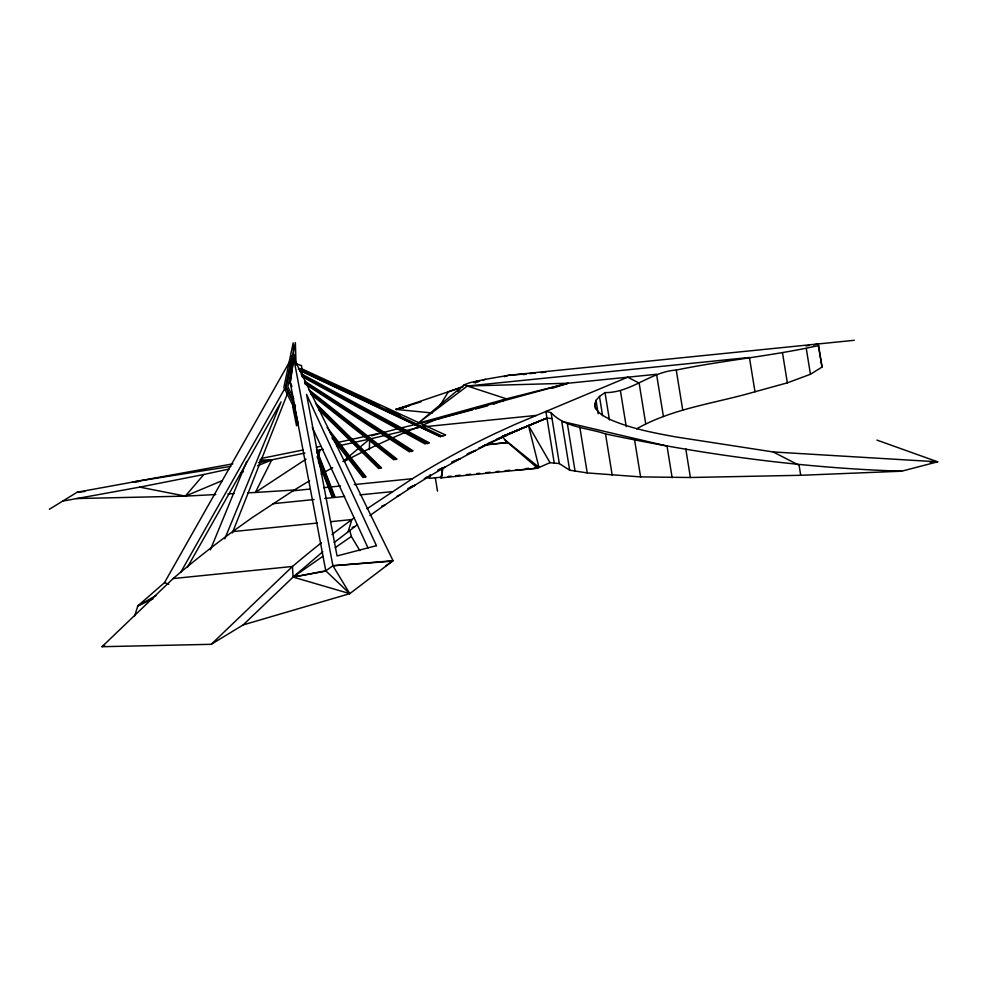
<?xml version="1.0" encoding="UTF-8"?>
<svg xmlns="http://www.w3.org/2000/svg" width="987" height="987" viewBox="0 0 987 987"><rect width="100%" height="100%" fill="white"/><g stroke="black" fill="none" stroke-linecap="round" stroke-linejoin="round"><path stroke-width="1.48" d="M369.311 449.714L369.681 439.03L402.462 431.368M385.954 565.785L393.06 560.715L293.818 358.096L290.289 382.796L291.621 385.485M289.327 372.79L291.597 358.38L290.4 360.366M294.336 402.721L293.978 404.88L298.173 424.188L296.556 425.853L292.942 407.52L292.892 400.673M485.16 444.779L507.737 442.497L537.582 468.109L440.868 477.905L443.175 467.702M318.221 457.166L320.022 449.936L323.033 449.282M430.233 474.599L429.283 478.387L442.225 477.079L440.868 477.905M348.115 531.685L351.89 519.544L354.407 517.756M134.676 615.814L137.798 605.932L164.508 582.626L289.796 361.365M595.445 408.717L594.729 404.288L596.025 400.352L599.467 396.441L605.019 392.592C631.063 392.937 650.581 371.643 676.255 370.076C723.397 360.255 771.6 356.122 818.556 345.549L818.1 343.957L813.473 344.87M232.364 532.906L287.735 392.986M210.367 549.845L246.713 461.435M224.789 538.803L281.061 401.894L187.481 567.155M180.658 572.423L284.737 388.607M439.869 405.682L448.382 391.777L462.866 386.707M62.687 501.112L76.813 498.558L185.297 496.128L203.865 474.476L228.959 469.072M457.82 391.333L459.954 389.149M322.848 551.671L293.09 577.074L243.197 624.894L211.243 644.314L102.019 646.707L173.12 578.555A5496.566 1935.729 84.2 0 1 232.562 531.635L252.61 517.336L293.065 490.786A5496.566 1935.729 84.2 0 1 309.622 480.768M211.243 644.314L292.46 566.476A5496.566 1935.729 84.2 0 1 321.454 542.714M342.908 461.558L369.681 439.03L336.579 446.309M854.323 340.293L508.601 375.307L485.407 379.304L470.343 382.524L464.211 384.807L417.933 423.324L467.332 386.028L749.429 357.467L754.981 391.753C715.464 403.338 672.863 408.223 636.578 428.876M334.223 542.492L357.491 524.652M475.043 382.845L477.449 381.007L473.612 382.574M243.197 624.894L349.793 593.643L392.468 561.134L332.903 565.748L325.784 570.831L293.09 577.074L292.46 566.476L173.12 578.555M293.423 360.243L293.818 358.096L293.892 359.91M366.942 508.823L412.406 478.695A5496.566 1935.729 84.2 0 1 494.61 433.762L515.424 424.237L627.683 377.194L639.132 383.079L645.695 423.657M369.866 515.584C424.706 476.153 484.049 442.83 546.958 418.081L552.041 418.55M294.015 359.811L332.903 565.748L349.793 593.643L293.09 577.074L322.835 556.323M335.222 547.674L351.335 536.434L349.805 530.389M306.069 459.115L255.349 492.464L247.737 492.871M317.481 451.614L320.022 449.936L317.012 450.553M754.981 391.753L787.355 382.845L810.45 374.27L822.035 367.053L818.556 345.549M49.35 509.28L77.196 492.217L232.846 463.828M484.691 445.075L507.737 442.497M517.102 469.491L515.745 470.318L537.372 468.233L550.018 462.669L559.333 463.582L569.647 470.182L587.228 472.921L640.588 476.906L690.406 477.498L800.704 475.29L901.624 471.206L937.65 461.817L876.937 440.091M502.457 401.166L506.43 398.834L568.006 383.24L656.565 374.27L663.424 416.563M156.082 595.506L137.798 605.932L153.01 598.838M102.019 646.707L104.647 645.251M427.001 443.003L425.089 443.94L302.096 376.676M382.068 506.368L384.77 505.097L381.957 506.134M396.971 496.301L399.76 495.005M407.841 488.54L414.799 485.296L410.604 486.924M424.348 478.572L429.913 475.993L425.73 477.646M290.955 361.797L291.708 361.439M293.916 361.217L293.151 361.575L289.981 383.018L291.942 386.805M438.142 470.268L445.088 467.085L438.142 469.874M442.336 435.637L440.412 436.525L299.974 370.273M451.997 462.36L460.324 458.573L452.009 461.953M467.295 454.193L475.623 450.454L467.332 453.86M478.51 448.246L490.971 442.744L482.717 446.149M488.392 443.225L506.393 435.415L496.782 439.4M496.954 439.092L521.864 428.494L502.704 436.427M506.208 434.823L502.765 436.279L506.96 434.625M76.813 498.558L139.759 487.122L185.297 496.128L222.161 480.657M240.594 472.933L243.419 471.737M257.595 465.79L271.783 459.843L304.946 453.033M344.253 461.41A5496.566 1935.729 84.2 0 1 416.995 427.494L419.722 426.359M422.448 425.212L438.129 418.648L568.006 383.24L467.332 386.028L464.211 384.807M493.5 404.238L506.43 398.834L467.332 386.028M509.736 433.478L537.397 421.98M507.355 434.342L546.958 418.081L502.297 436.488L507.281 442.781M371.346 435.773L397.638 428.753M352.174 527.44L355.024 526.466M432.207 412.973L396.009 409.42L462.632 386.978M475.438 382.66L479.707 381.216M482.557 380.254L485.407 379.304M551.93 388.372L568.006 383.24M403.461 407.742L396.009 409.42L420.869 401.894M504.221 376.639L508.601 375.307L526.305 373.876L523.344 374.678M419.413 422.917L506.43 398.834M406.484 406.829L396.009 409.42L409.334 405.78M438.684 418.809L472.761 409.753M475.722 408.963L487.578 405.817M396.009 409.42L406.188 406.829M400.574 428.05L416.699 424.139M419.635 423.423L437.216 419.167M405.435 430.677L418.846 427.531M316.346 447.247L320.787 446.26M335.617 442.966L377.12 433.737M258.495 462.706L271.783 459.843L255.349 492.464L296.581 489.86M261.148 458.462L302.935 450.01M139.759 487.122L203.865 474.476M293.09 577.074L324.575 571.362M230.81 466.357L132.196 482.051L138.303 481.705M259.643 461.768L271.783 459.843L259.729 460.102M805.91 345.906L808.933 345.487M438.129 418.648L440.967 418.365M416.995 427.494L536.336 415.404M293.065 490.786L309.893 489.071M323.662 487.677L340.49 485.974M354.259 484.58L412.406 478.695M448.246 476.462L451.256 476.166M455.784 475.697L460.3 475.24M466.308 474.636L470.799 474.179M476.77 473.575L479.756 473.279M485.727 472.674L490.218 472.218M496.19 471.613L499.175 471.305M505.147 470.7L509.637 470.244M525.837 468.603L528.748 468.307M534.572 467.727L538.939 467.283L528.489 425.496L550.018 462.669M272.782 503.715L314.088 499.533M324.797 498.447L344.685 496.436M359.984 494.882L392.123 491.637M232.562 531.635L317.395 523.036M330.892 521.667L351.89 519.544A5496.566 1935.729 84.2 0 0 331.965 534.51M77.196 492.217L84.82 491.501M426.433 477.819L429.493 477.535M529.291 373.617L535.262 373.098M541.234 372.592L545.712 372.198M332.903 565.748L393.06 560.715M185.297 496.128L215.758 494.536M227.935 493.895L234.03 493.586M930.001 462.039L937.65 461.817L773.166 451.947L676.157 436.982C654.048 432.948 631.68 428.753 610.916 419.87C604.451 416.415 595.494 412.652 594.729 404.288M901.624 471.206C802.049 467.998 702.929 454.637 605.512 433.91C587.228 427.679 565.045 427.716 551.079 412.628L545.873 411.419L554.275 463.273M164.508 582.626L168.789 584.23M295.952 363.561L301.566 365.683L301.948 370.816L298.308 369.101M300.196 369.323L355.776 394.911M358.552 396.182L379.39 405.78M386.336 408.976L400.241 415.367M303.404 372.161L440.436 436.809M773.166 451.947L799.088 465.272L800.704 475.29M299.814 370.964L302.182 372.247L302.639 376.874M301.627 375.393L425.644 442.275M304.564 381.105L413.035 450.825L411.567 451.602L304.564 381.994M305.291 383.055L308.067 384.831M305.291 383.215L410.839 451.047L409.371 451.824L304.946 383.894M308.845 389.791L397.008 459.066L396.021 459.584L309.955 391.629M310.449 392.986L394.8 459.288L393.825 459.806L311.004 394.43M505.208 440.116L538.939 467.283M349.793 593.643L325.784 570.831L290.067 381.624M315.544 403.165L381.513 467.949L380.871 468.319L316.494 405.089M318.85 408.778L379.316 468.171L378.675 468.541L318.653 409.605M327.116 427.544L366.078 476.881L365.264 477.363L329.522 431.862M332.52 437.389L363.87 477.103L363.068 477.585L332.027 438.08M351.335 536.434L359.885 550.647M293.793 398.748L287.834 386.719L294.459 354.975L294.694 362.5M295.458 406.015L286.094 387.101L295.372 342.649L296.063 365.03M293.756 403.325L285.638 386.941L292.263 355.197L292.362 358.207M312.237 427.174L368.04 547.97M316.432 449.184L334.827 496.387L334.272 496.745L317.111 452.33M317.086 456.734L332.631 496.609L332.076 496.967L318.357 461.447M317.074 452.465L319.677 459.214M292.917 404.781L297.457 424.928M822.035 367.053L818.1 343.957M806.28 348.547L810.463 374.344M782.469 352.643L787.355 382.845M676.255 370.076L682.733 410.098M685.755 448.789L690.406 477.498M672.135 477.696L667.015 446.062L561.739 421.363L569.647 470.182M634.629 440.177L640.588 476.906M620.428 390.778L626.239 426.631M605.019 392.592L609.448 419.968M599.467 396.441L602.588 415.712M605.512 433.91L612.211 475.278M596.025 400.352L598.184 413.701M579.838 427.322L587.228 472.921M567.328 423.423L575.088 471.28M551.079 412.628L559.333 463.582M435.341 477.918L437.488 491.156M441.868 468.097L442.164 475.574M293.558 355.123L293.176 342.871L283.886 387.323L295.261 410.284L295.125 405.682M321.133 474.105A5496.566 1935.729 84.2 0 1 332.668 467.653M429.197 442.781L427.285 443.718L301.417 374.887L301.405 373.863L429.197 442.781M445.507 434.971L442.608 436.303L301.035 369.508L301.01 368.459L445.507 434.971M376.429 545.675L337.048 555.94L306.538 394.319L376.429 545.675"/></g></svg>
